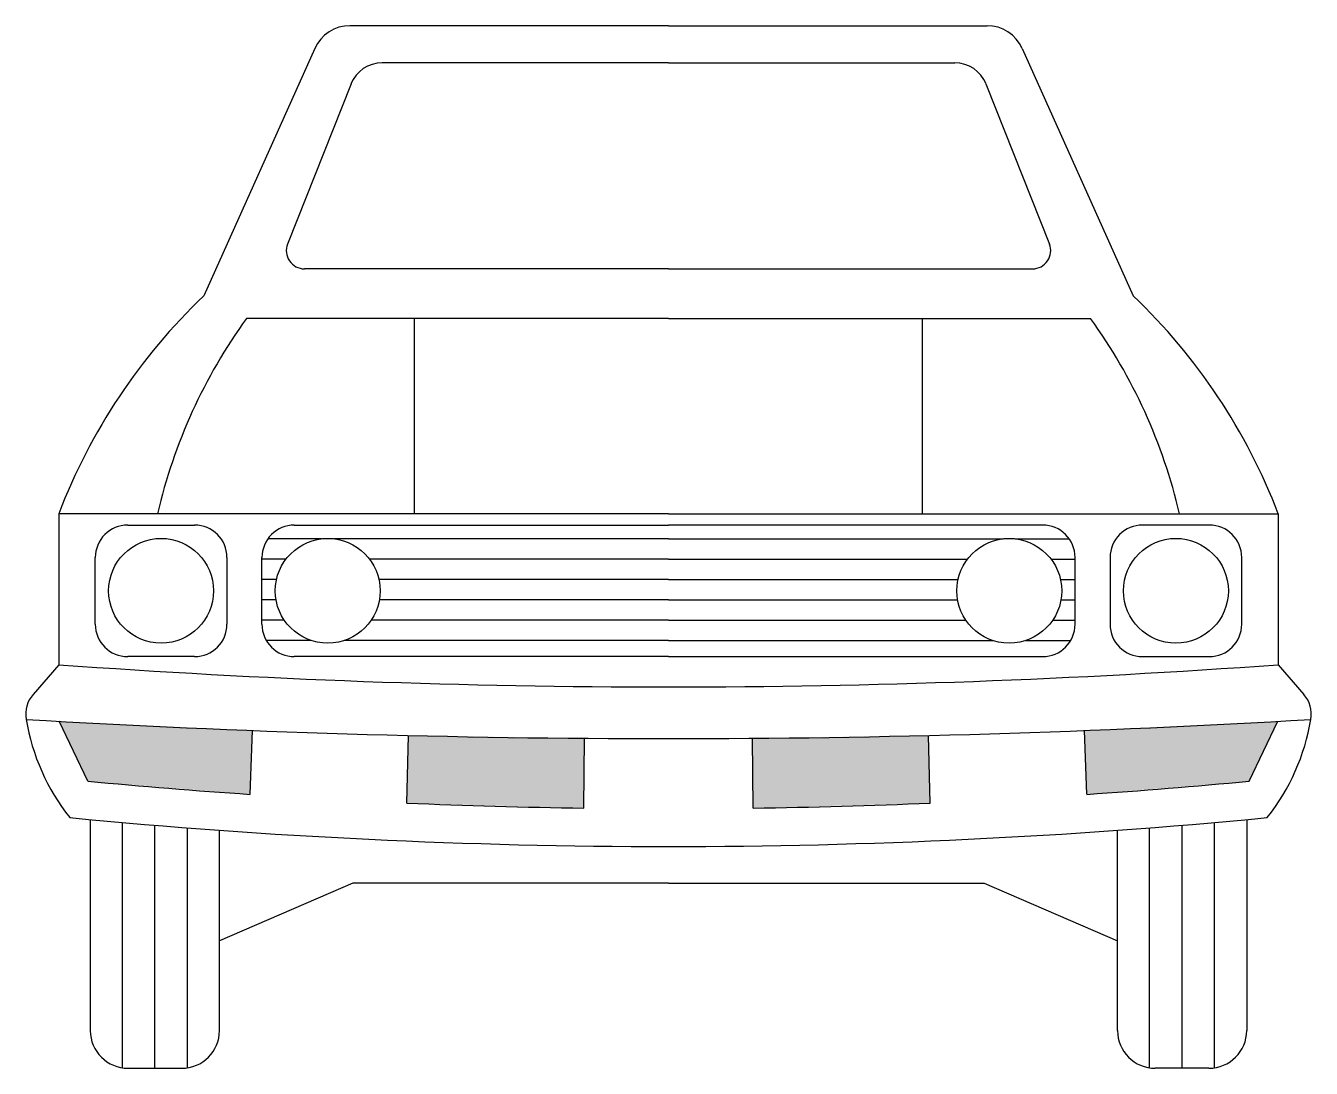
# Model space of a CAD drawing. Extents: x -31.9 to 31.9, y 0 to 51.8.
import ezdxf

# ---------------------------------------------------------------- set-up
doc = ezdxf.new("R2010")
doc.units = 0
doc.layers.add('LAYER01', color=7, linetype='CONTINUOUS')

msp = doc.modelspace()

# ---------------------------------------------------------------- linework, layer by layer
at = {"layer": 'LAYER01', "color": 7, "linetype": 'CONTINUOUS'}
for p, q in [((0, 51.751), (-15.805, 51.751)), ((0, 51.751), (15.805, 51.751)), ((-17.549, 50.622), (-23.063, 38.341)), ((17.549, 50.622), (23.063, 38.341)), ((0, 49.907), (-14.209, 49.907)), ((0, 49.907), (14.209, 49.907)), ((-15.753, 48.858), (-18.902, 40.915)), ((15.753, 48.858), (18.902, 40.915)), ((0, 39.682), (-18.064, 39.682)), ((0, 39.682), (18.064, 39.682)), ((0, 37.223), (-20.939, 37.223)), ((-12.61, 27.528), (-12.61, 37.223)), ((0, 37.223), (20.939, 37.223)), ((12.61, 27.528), (12.61, 37.223)), ((0, 27.528), (-30.251, 27.528)), ((-30.251, 27.528), (-30.251, 20.034)), ((0, 27.528), (30.251, 27.528)), ((30.251, 27.528), (30.251, 20.034)), ((-26.834, 26.964), (-23.515, 26.964)), ((-18.566, 26.964), (0, 26.964)), ((18.566, 26.964), (0, 26.964)), ((26.834, 26.964), (23.515, 26.964)), ((-17.206, 26.285), (-19.877, 26.285)), ((0, 26.285), (-16.606, 26.285)), ((0, 26.285), (16.606, 26.285)), ((17.206, 26.285), (19.877, 26.285)), ((-28.439, 22.04), (-28.439, 25.359)), ((-21.91, 25.359), (-21.91, 22.04)), ((-20.171, 22.04), (-20.171, 25.359)), ((-18.979, 25.274), (-20.171, 25.274)), ((0, 25.274), (-14.833, 25.274)), ((0, 25.274), (14.833, 25.274)), ((18.979, 25.274), (20.171, 25.274)), ((20.171, 22.04), (20.171, 25.359)), ((21.91, 25.359), (21.91, 22.04)), ((28.439, 22.04), (28.439, 25.359)), ((-19.448, 24.263), (-20.171, 24.263)), ((0, 24.263), (-14.365, 24.263)), ((0, 24.263), (14.365, 24.263)), ((19.448, 24.263), (20.171, 24.263)), ((-19.471, 23.252), (-20.171, 23.252)), ((0, 23.252), (-14.342, 23.252)), ((0, 23.252), (14.342, 23.252)), ((19.471, 23.252), (20.171, 23.252)), ((-19.062, 22.241), (-20.171, 22.241)), ((0, 22.241), (-14.751, 22.241)), ((0, 22.241), (14.751, 22.241)), ((19.062, 22.241), (20.171, 22.241)), ((-17.727, 21.229), (-19.951, 21.229)), ((0, 21.229), (-16.085, 21.229)), ((0, 21.229), (16.085, 21.229)), ((17.727, 21.229), (19.951, 21.229)), ((-23.515, 20.435), (-26.834, 20.435)), ((0, 20.435), (-18.566, 20.435)), ((0, 20.435), (18.566, 20.435)), ((23.515, 20.435), (26.834, 20.435)), ((-30.251, 20.034), (-31.524, 18.56)), ((30.251, 20.034), (31.524, 18.56)), ((-28.809, 14.255), (-30.225, 17.224)), ((28.809, 14.255), (30.225, 17.224)), ((-20.759, 13.599), (-20.636, 16.765)), ((20.759, 13.599), (20.636, 16.765)), ((-12.987, 13.166), (-12.906, 16.521)), ((-4.202, 12.915), (-4.175, 16.381)), ((4.202, 12.915), (4.175, 16.381)), ((12.987, 13.166), (12.906, 16.521)), ((-28.689, 12.349), (-28.689, 1.877)), ((-27.096, 0.022), (-27.096, 12.204)), ((27.096, 0.022), (27.096, 12.204)), ((28.689, 12.349), (28.689, 1.877)), ((-25.483, 0), (-25.483, 12.066)), ((-23.87, 0.022), (-23.87, 11.936)), ((-22.277, 1.877), (-22.277, 11.816)), ((22.277, 1.877), (22.277, 11.816)), ((23.87, 0.022), (23.87, 11.936)), ((25.483, 0), (25.483, 12.066)), ((-15.661, 9.186), (-22.277, 6.328)), ((0, 9.186), (-15.661, 9.186)), ((0, 9.186), (15.661, 9.186)), ((15.661, 9.186), (22.277, 6.328)), ((-26.812, 0), (-24.154, 0)), ((26.812, 0), (24.154, 0))]:
    msp.add_line(p, q, dxfattribs=at)
for centre in [(-25.174, 23.7), (-16.906, 23.7), (16.906, 23.7), (25.174, 23.7)]:
    msp.add_circle(centre, 2.603, dxfattribs=at)
for centre, radius, start, end in [((-15.805, 49.839), 1.912, 90, 155.81962), ((15.805, 49.839), 1.912, 24.18038, 90), ((-14.209, 48.245), 1.662, 90, 158.37709), ((14.209, 48.245), 1.662, 21.62291, 90), ((-18.064, 40.583), 0.901, 158.37709, 270), ((18.064, 40.583), 0.901, 270, 21.62291), ((-2.643, 16.972), 29.557, 133.6981, 159.07334), ((2.643, 16.972), 29.557, 20.92665, 46.3019), ((0.894, 21.426), 26.948, 144.11105, 166.91155), ((-0.894, 21.426), 26.948, 13.08846, 35.88895), ((-26.834, 25.359), 1.605, 90, 180.00001), ((-23.515, 25.359), 1.605, 0, 90), ((-18.566, 25.359), 1.605, 90, 180.00001), ((18.566, 25.359), 1.605, 0, 90), ((23.515, 25.359), 1.605, 90, 180.00001), ((26.834, 25.359), 1.605, 0, 90), ((-26.834, 22.04), 1.605, 180.00001, 270), ((-23.515, 22.04), 1.605, 270, 0), ((-18.566, 22.04), 1.605, 180.00001, 270), ((18.566, 22.04), 1.605, 270, 0), ((23.515, 22.04), 1.605, 180.00001, 270), ((26.834, 22.04), 1.605, 270, 0), ((0, 434.635), 415.703, 265.82689, 270), ((0, 434.635), 415.703, 270, 274.17311), ((-30.378, 17.57), 1.515, 139.17318, 189.46312), ((30.378, 17.57), 1.515, 350.53686, 40.82682), ((0, 548.224), 531.859, 266.56442, 270), ((-21.346, 19.075), 10.671, 189.46312, 218.4078), ((0, 548.224), 531.859, 270, 273.43559), ((21.346, 19.075), 10.671, 321.59219, 350.53686), ((0.236, 321.032), 308.15, 264.59142, 266.09321), ((-0.236, 321.032), 308.15, 273.90679, 275.40855), ((0.236, 321.032), 308.15, 267.54053, 269.1747), ((-0.236, 321.032), 308.15, 270.82531, 272.45947), ((0, 319.16), 308.15, 264.46757, 270), ((0, 319.16), 308.15, 270, 275.53243), ((-26.812, 1.877), 1.877, 180.00001, 270), ((-24.154, 1.877), 1.877, 270, 0), ((24.154, 1.877), 1.877, 180.00001, 270), ((26.812, 1.877), 1.877, 270, 0)]:
    msp.add_arc(centre, radius, start, end, dxfattribs=at)
for points in [[(-20.759, 13.599), (-28.809, 14.255), (-20.636, 16.765), (-30.225, 17.224)], [(20.759, 13.599), (28.809, 14.255), (20.636, 16.765), (30.225, 17.224)], [(-4.175, 16.381), (-12.906, 16.521), (-4.202, 12.915), (-12.987, 13.166)], [(4.175, 16.381), (12.906, 16.521), (4.202, 12.915), (12.987, 13.166)]]:
    msp.add_solid(points, dxfattribs=at)

doc.saveas('drawing.dxf')
